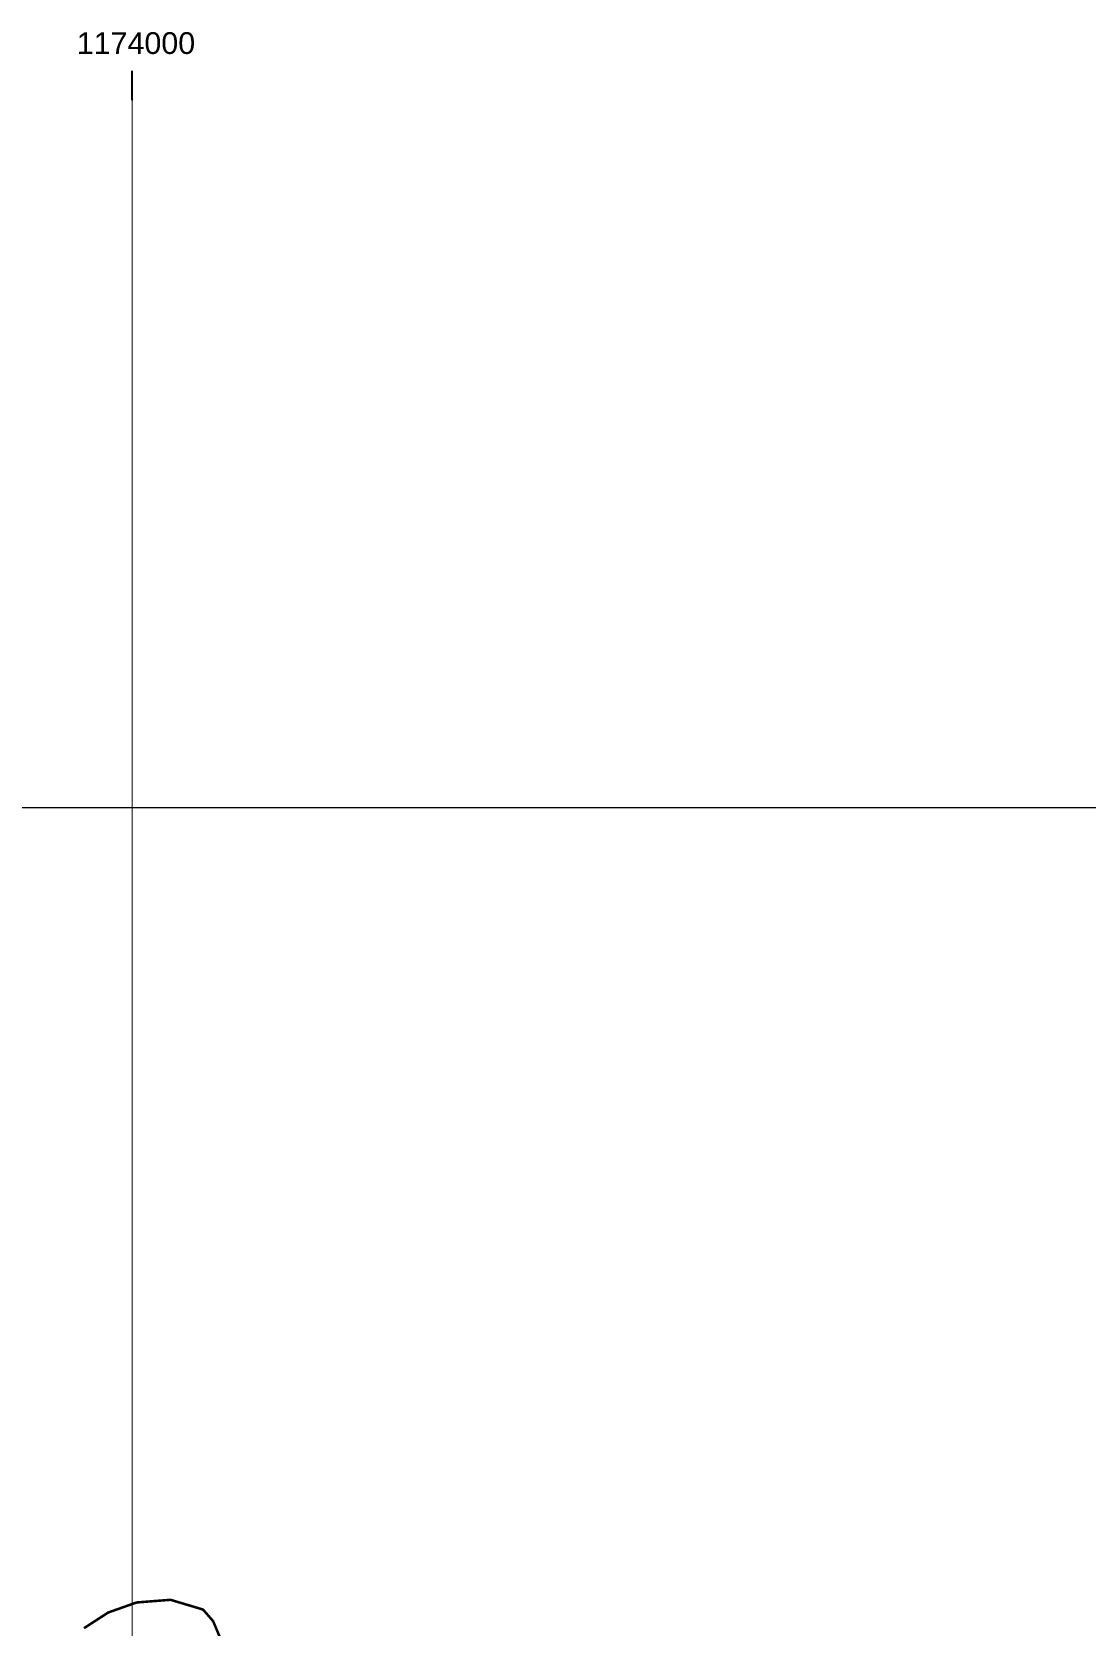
# Model space of a CAD drawing. Header units: millimetres. Extents: x -3588 to 75209, y -3737 to 38254.
# Drawn here: x 25751 to 26759, y 7082 to 8606 of the extents above; entities that cross this region are included whole.
import ezdxf

# ---------------------------------------------------------------- set-up
doc = ezdxf.new("R2010")
doc.units = ezdxf.units.MM
doc.layers.add('P', color=253, linetype='Continuous')
doc.layers.add('T', color=7, linetype='Continuous')

msp = doc.modelspace()

# ---------------------------------------------------------------- linework, layer by layer
at = {"layer": 'P'}
msp.add_lwpolyline([(25846.827, 8540.772), (25846.827, 8569.003)], dxfattribs=at)
for points, const_width in [([(25846.827, -785.456), (25846.827, 8540.772)], 1.2), ([(20623.375, 7864.407), (35824.005, 7864.407)], 1.2), ([(25800.816, 7079.921), (25823.957, 7094.885), (25851.068, 7104.487), (25883.523, 7107.032), (25914.57, 7097.717), (25924.173, 7086.707), (25930.942, 7070.607)], 2.417)]:
    msp.add_lwpolyline(points, dxfattribs=dict(at, const_width=const_width))

# ---------------------------------------------------------------- texts
at = {"layer": 'T', "insert": (25793.902, 8605.811), "char_height": 20.80483, "attachment_point": 1}
msp.add_mtext('{\\fArial|b0|i0|c0|p18;1174000}', dxfattribs=at)

doc.saveas('drawing.dxf')
